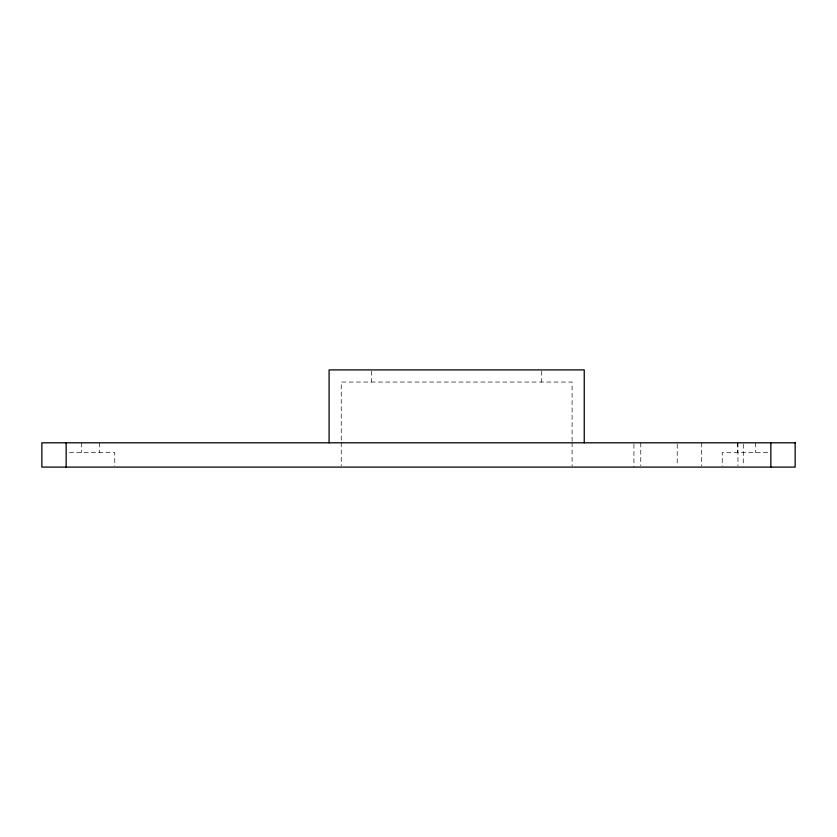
<?xml version="1.0" encoding="UTF-8"?>
<svg xmlns="http://www.w3.org/2000/svg" width="837" height="837" viewBox="0 0 837 837"><rect width="100%" height="100%" fill="white"/><g stroke="black" fill="none" stroke-linecap="round" stroke-linejoin="round"><path stroke-width="0.63" stroke-dasharray="4.18 3.14" d="M69.408 452.524L114.753 452.524L114.753 465.885M767.592 452.524L722.247 452.524L722.247 465.885M755.665 442.804L755.665 452.524M743.277 444.081L743.277 465.822M737.962 442.804L737.962 465.822M737.439 442.804L737.439 452.524M701.511 442.804L701.511 465.822M677.217 444.081L677.217 465.822M640.765 442.804L640.765 465.822M633.923 444.081L633.923 467.098M572.1 441.329L572.1 382.049L341.245 382.049L341.245 441.329M572.1 442.616L572.1 465.811M541.717 371.115L541.717 382.049M371.628 371.115L371.628 382.049M341.245 442.616L341.245 465.811M99.561 442.804L99.561 452.524M81.335 442.804L81.335 452.524"/><path stroke-width="1.26" d="M770.846 442.804L770.846 467.098M584.247 442.804L584.247 369.902L329.098 369.902L329.098 442.804M66.154 442.804L66.154 467.098M795.15 442.804L41.85 442.804L41.85 467.098L795.15 467.098L795.15 442.804"/></g></svg>
